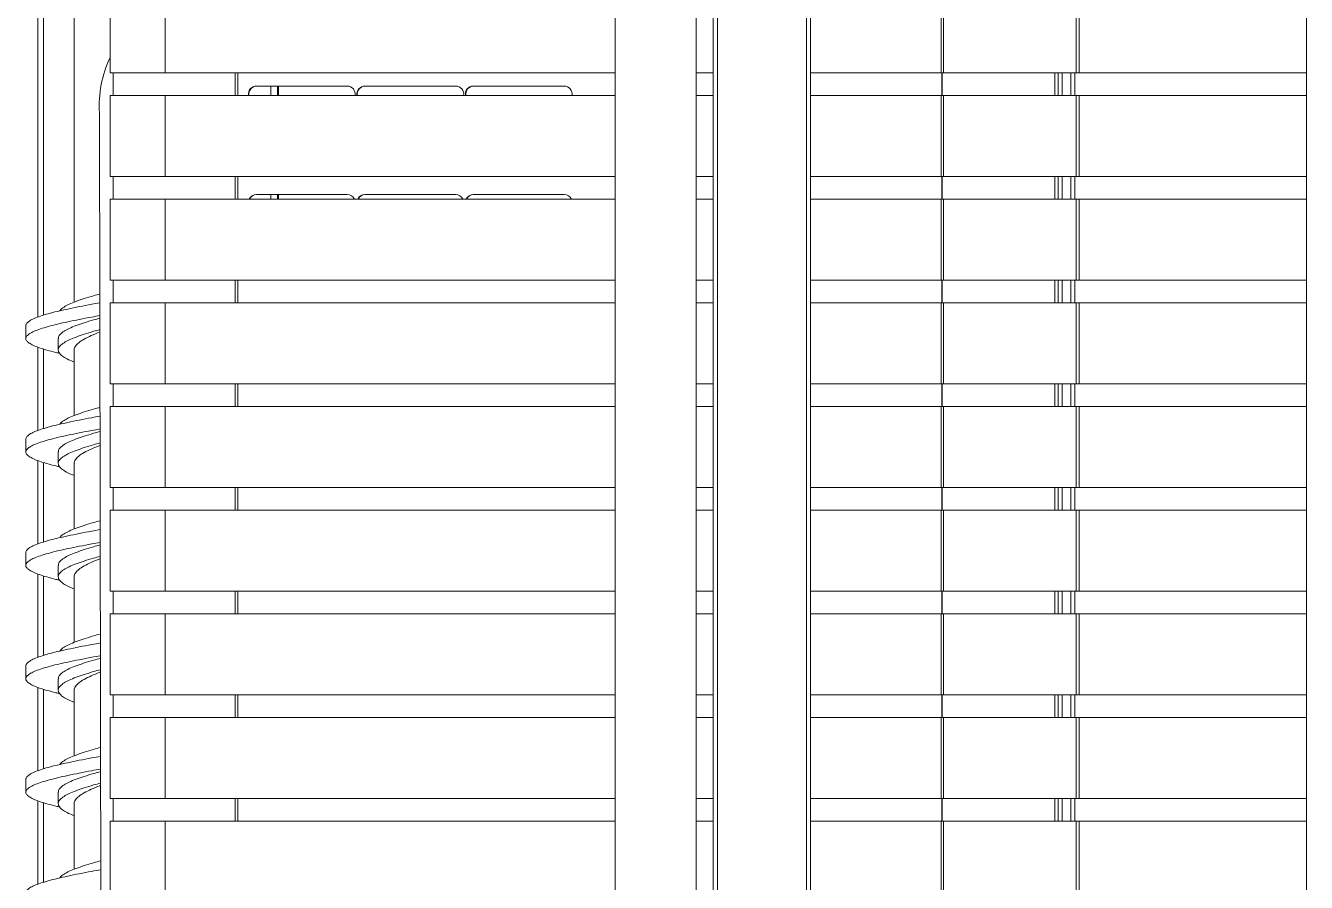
# Model space of a CAD drawing. Header units: millimetres. Extents: x 8553 to 64453, y 11523 to 72084.
# Drawn here: x 32471 to 33103, y 20516 to 20939 of the extents above; entities that cross this region are included whole.
import ezdxf

# ---------------------------------------------------------------- set-up
doc = ezdxf.new("R2010")
doc.units = ezdxf.units.MM
doc.layers.add('grey', color=254, linetype='Continuous')

msp = doc.modelspace()

# ---------------------------------------------------------------- linework, layer by layer
at = {"layer": 'grey', "linetype": 'Continuous', "lineweight": 15}
for p, q in [((32810.48, 22331.843), (32810.48, 19579.043)), ((32812.48, 19578.926), (32812.48, 22331.96)), ((32856.48, 22331.96), (32856.48, 19578.926)), ((32858.48, 19579.326), (32858.48, 22331.56)), ((32762.043, 19643.123), (32762.043, 22272.723)), ((33103.385, 19649.782), (33103.385, 22271.382)), ((32802.043, 22110.643), (32802.043, 19800.243)), ((32476.882, 21091.397), (32476.882, 20795)), ((32479.682, 21090.442), (32479.682, 20795.949)), ((32494.88, 20802.387), (32494.88, 21084.014)), ((32512.589, 20915.677), (32512.589, 20955.677)), ((32539.694, 20955.677), (32539.694, 20915.677)), ((32923.039, 20955.677), (32923.039, 20915.677)), ((32924.202, 20955.677), (32924.202, 20915.677)), ((32989.705, 20955.677), (32989.705, 20915.677)), ((32991.147, 20955.677), (32991.147, 20915.677)), ((32512.589, 20915.677), (32539.694, 20915.677)), ((32514.08, 20904.477), (32514.08, 20915.677)), ((32539.694, 20915.677), (32762.043, 20915.677)), ((32574.401, 20904.477), (32574.401, 20915.677)), ((32575.657, 20915.677), (32575.657, 20904.477)), ((32802.043, 20915.677), (32810.48, 20915.677)), ((32858.48, 20915.677), (32923.039, 20915.677)), ((32923.039, 20915.677), (32924.202, 20915.677)), ((32923.311, 20915.677), (32923.311, 20904.477)), ((32923.575, 20915.677), (32923.575, 20904.477)), ((32924.202, 20915.677), (32989.705, 20915.677)), ((32979.227, 20915.677), (32979.227, 20904.477)), ((32980.747, 20915.677), (32980.747, 20904.477)), ((32982.756, 20904.477), (32982.756, 20915.677)), ((32982.821, 20915.677), (32982.821, 20904.477)), ((32987.093, 20915.677), (32987.093, 20904.477)), ((32989.078, 20915.677), (32989.078, 20904.477)), ((32989.705, 20915.677), (32991.147, 20915.677)), ((32991.147, 20915.677), (33103.385, 20915.677)), ((32584.796, 20909.073), (32629.703, 20909.073)), ((32591.994, 20909.073), (32591.994, 20904.477)), ((32595.28, 20909.073), (32595.28, 20904.477)), ((32595.68, 20909.073), (32595.68, 20904.477)), ((32638.369, 20909.073), (32683.277, 20909.073)), ((32691.943, 20909.073), (32736.85, 20909.073)), ((32512.589, 20864.477), (32512.589, 20904.477)), ((32512.589, 20904.477), (32539.694, 20904.477)), ((32539.694, 20904.477), (32539.694, 20864.477)), ((32539.694, 20904.477), (32762.043, 20904.477)), ((32802.043, 20904.477), (32810.48, 20904.477)), ((32858.48, 20904.477), (32923.039, 20904.477)), ((32923.039, 20904.477), (32923.039, 20864.477)), ((32923.039, 20904.477), (32924.202, 20904.477)), ((32924.202, 20904.477), (32924.202, 20864.477)), ((32924.202, 20904.477), (32989.705, 20904.477)), ((32989.705, 20904.477), (32989.705, 20864.477)), ((32989.705, 20904.477), (32991.147, 20904.477)), ((32991.147, 20904.477), (32991.147, 20864.477)), ((32991.147, 20904.477), (33103.385, 20904.477)), ((32507.331, 20895.792), (32509.47, 19638.094)), ((32512.589, 20864.477), (32539.694, 20864.477)), ((32514.08, 20853.277), (32514.08, 20864.477)), ((32539.694, 20864.477), (32762.043, 20864.477)), ((32574.401, 20853.277), (32574.401, 20864.477)), ((32575.657, 20864.477), (32575.657, 20853.277)), ((32802.043, 20864.477), (32810.48, 20864.477)), ((32858.48, 20864.477), (32923.039, 20864.477)), ((32923.039, 20864.477), (32924.202, 20864.477)), ((32923.311, 20864.477), (32923.311, 20853.277)), ((32923.575, 20864.477), (32923.575, 20853.277)), ((32924.202, 20864.477), (32989.705, 20864.477)), ((32979.227, 20864.477), (32979.227, 20853.277)), ((32980.747, 20864.477), (32980.747, 20853.277)), ((32982.756, 20853.277), (32982.756, 20864.477)), ((32982.821, 20864.477), (32982.821, 20853.277)), ((32987.093, 20864.477), (32987.093, 20853.277)), ((32989.078, 20864.477), (32989.078, 20853.277)), ((32989.705, 20864.477), (32991.147, 20864.477)), ((32991.147, 20864.477), (33103.385, 20864.477)), ((32584.796, 20855.473), (32629.703, 20855.473)), ((32591.994, 20855.473), (32591.994, 20853.277)), ((32595.28, 20855.473), (32595.28, 20853.277)), ((32595.68, 20855.473), (32595.68, 20853.277)), ((32638.369, 20855.473), (32683.277, 20855.473)), ((32691.943, 20855.473), (32736.85, 20855.473)), ((32512.589, 20813.277), (32512.589, 20853.277)), ((32512.589, 20853.277), (32539.694, 20853.277)), ((32539.694, 20853.277), (32539.694, 20813.277)), ((32539.694, 20853.277), (32762.043, 20853.277)), ((32802.043, 20853.277), (32810.48, 20853.277)), ((32858.48, 20853.277), (32923.039, 20853.277)), ((32923.039, 20853.277), (32923.039, 20813.277)), ((32923.039, 20853.277), (32924.202, 20853.277)), ((32924.202, 20853.277), (32924.202, 20813.277)), ((32924.202, 20853.277), (32989.705, 20853.277)), ((32989.705, 20853.277), (32989.705, 20813.277)), ((32989.705, 20853.277), (32991.147, 20853.277)), ((32991.147, 20853.277), (32991.147, 20813.277)), ((32991.147, 20853.277), (33103.385, 20853.277)), ((32512.589, 20813.277), (32539.694, 20813.277)), ((32514.08, 20802.077), (32514.08, 20813.277)), ((32539.694, 20813.277), (32762.043, 20813.277)), ((32574.401, 20802.077), (32574.401, 20813.277)), ((32575.657, 20813.277), (32575.657, 20802.077)), ((32802.043, 20813.277), (32810.48, 20813.277)), ((32858.48, 20813.277), (32923.039, 20813.277)), ((32923.039, 20813.277), (32924.202, 20813.277)), ((32923.311, 20813.277), (32923.311, 20802.077)), ((32923.575, 20813.277), (32923.575, 20802.077)), ((32924.202, 20813.277), (32989.705, 20813.277)), ((32979.227, 20813.277), (32979.227, 20802.077)), ((32980.747, 20813.277), (32980.747, 20802.077)), ((32982.756, 20802.077), (32982.756, 20813.277)), ((32982.821, 20813.277), (32982.821, 20802.077)), ((32987.093, 20813.277), (32987.093, 20802.077)), ((32989.078, 20813.277), (32989.078, 20802.077)), ((32989.705, 20813.277), (32991.147, 20813.277)), ((32991.147, 20813.277), (33103.385, 20813.277)), ((32512.589, 20762.077), (32512.589, 20802.077)), ((32512.589, 20802.077), (32539.694, 20802.077)), ((32539.694, 20802.077), (32539.694, 20762.077)), ((32539.694, 20802.077), (32762.043, 20802.077)), ((32802.043, 20802.077), (32810.48, 20802.077)), ((32858.48, 20802.077), (32923.039, 20802.077)), ((32923.039, 20802.077), (32923.039, 20762.077)), ((32923.039, 20802.077), (32924.202, 20802.077)), ((32924.202, 20802.077), (32924.202, 20762.077)), ((32924.202, 20802.077), (32989.705, 20802.077)), ((32989.705, 20802.077), (32989.705, 20762.077)), ((32989.705, 20802.077), (32991.147, 20802.077)), ((32991.147, 20802.077), (32991.147, 20762.077)), ((32991.147, 20802.077), (33103.385, 20802.077)), ((32470.94, 20784.422), (32470.94, 20790.731)), ((32476.882, 20780.145), (32476.882, 20739)), ((32479.682, 20779.204), (32479.682, 20739.949)), ((32486.94, 20778.776), (32486.94, 20784.422)), ((32494.88, 20746.387), (32494.88, 20778.777)), ((32512.589, 20762.077), (32539.694, 20762.077)), ((32514.08, 20750.877), (32514.08, 20762.077)), ((32539.694, 20762.077), (32762.043, 20762.077)), ((32574.401, 20750.877), (32574.401, 20762.077)), ((32575.657, 20762.077), (32575.657, 20750.877)), ((32802.043, 20762.077), (32810.48, 20762.077)), ((32858.48, 20762.077), (32923.039, 20762.077)), ((32923.039, 20762.077), (32924.202, 20762.077)), ((32923.311, 20762.077), (32923.311, 20750.877)), ((32923.575, 20762.077), (32923.575, 20750.877)), ((32924.202, 20762.077), (32989.705, 20762.077)), ((32979.227, 20762.077), (32979.227, 20750.877)), ((32980.747, 20762.077), (32980.747, 20750.877)), ((32982.756, 20750.877), (32982.756, 20762.077)), ((32982.821, 20762.077), (32982.821, 20750.877)), ((32987.093, 20762.077), (32987.093, 20750.877)), ((32989.078, 20762.077), (32989.078, 20750.877)), ((32989.705, 20762.077), (32991.147, 20762.077)), ((32991.147, 20762.077), (33103.385, 20762.077)), ((32512.589, 20710.877), (32512.589, 20750.877)), ((32512.589, 20750.877), (32539.694, 20750.877)), ((32539.694, 20750.877), (32539.694, 20710.877)), ((32539.694, 20750.877), (32762.043, 20750.877)), ((32802.043, 20750.877), (32810.48, 20750.877)), ((32858.48, 20750.877), (32923.039, 20750.877)), ((32923.039, 20750.877), (32923.039, 20710.877)), ((32923.039, 20750.877), (32924.202, 20750.877)), ((32924.202, 20750.877), (32924.202, 20710.877)), ((32924.202, 20750.877), (32989.705, 20750.877)), ((32989.705, 20750.877), (32989.705, 20710.877)), ((32989.705, 20750.877), (32991.147, 20750.877)), ((32991.147, 20750.877), (32991.147, 20710.877)), ((32991.147, 20750.877), (33103.385, 20750.877)), ((32470.94, 20728.422), (32470.94, 20734.731)), ((32476.882, 20724.145), (32476.882, 20683)), ((32479.682, 20723.204), (32479.682, 20683.949)), ((32486.94, 20722.776), (32486.94, 20728.422)), ((32494.88, 20690.387), (32494.88, 20722.777)), ((32512.589, 20710.877), (32539.694, 20710.877)), ((32514.08, 20699.677), (32514.08, 20710.877)), ((32539.694, 20710.877), (32762.043, 20710.877)), ((32574.401, 20699.677), (32574.401, 20710.877)), ((32575.657, 20710.877), (32575.657, 20699.677)), ((32802.043, 20710.877), (32810.48, 20710.877)), ((32858.48, 20710.877), (32923.039, 20710.877)), ((32923.039, 20710.877), (32924.202, 20710.877)), ((32923.311, 20710.877), (32923.311, 20699.677)), ((32923.575, 20710.877), (32923.575, 20699.677)), ((32924.202, 20710.877), (32989.705, 20710.877)), ((32979.227, 20710.877), (32979.227, 20699.677)), ((32980.747, 20710.877), (32980.747, 20699.677)), ((32982.756, 20699.677), (32982.756, 20710.877)), ((32982.821, 20710.877), (32982.821, 20699.677)), ((32987.093, 20710.877), (32987.093, 20699.677)), ((32989.078, 20710.877), (32989.078, 20699.677)), ((32989.705, 20710.877), (32991.147, 20710.877)), ((32991.147, 20710.877), (33103.385, 20710.877)), ((32512.589, 20659.677), (32512.589, 20699.677)), ((32512.589, 20699.677), (32539.694, 20699.677)), ((32539.694, 20699.677), (32539.694, 20659.677)), ((32539.694, 20699.677), (32762.043, 20699.677)), ((32802.043, 20699.677), (32810.48, 20699.677)), ((32858.48, 20699.677), (32923.039, 20699.677)), ((32923.039, 20699.677), (32923.039, 20659.677)), ((32923.039, 20699.677), (32924.202, 20699.677)), ((32924.202, 20699.677), (32924.202, 20659.677)), ((32924.202, 20699.677), (32989.705, 20699.677)), ((32989.705, 20699.677), (32989.705, 20659.677)), ((32989.705, 20699.677), (32991.147, 20699.677)), ((32991.147, 20699.677), (32991.147, 20659.677)), ((32991.147, 20699.677), (33103.385, 20699.677)), ((32470.94, 20672.422), (32470.94, 20678.731)), ((32486.94, 20666.776), (32486.94, 20672.422)), ((32476.882, 20668.145), (32476.882, 20627)), ((32479.682, 20667.204), (32479.682, 20627.949)), ((32494.88, 20634.387), (32494.88, 20666.777)), ((32512.589, 20659.677), (32539.694, 20659.677)), ((32514.08, 20648.477), (32514.08, 20659.677)), ((32539.694, 20659.677), (32762.043, 20659.677)), ((32574.401, 20648.477), (32574.401, 20659.677)), ((32575.657, 20659.677), (32575.657, 20648.477)), ((32802.043, 20659.677), (32810.48, 20659.677)), ((32858.48, 20659.677), (32923.039, 20659.677)), ((32923.039, 20659.677), (32924.202, 20659.677)), ((32923.311, 20659.677), (32923.311, 20648.477)), ((32923.575, 20659.677), (32923.575, 20648.477)), ((32924.202, 20659.677), (32989.705, 20659.677)), ((32979.227, 20659.677), (32979.227, 20648.477)), ((32980.747, 20659.677), (32980.747, 20648.477)), ((32982.756, 20648.477), (32982.756, 20659.677)), ((32982.821, 20659.677), (32982.821, 20648.477)), ((32987.093, 20659.677), (32987.093, 20648.477)), ((32989.078, 20659.677), (32989.078, 20648.477)), ((32989.705, 20659.677), (32991.147, 20659.677)), ((32991.147, 20659.677), (33103.385, 20659.677)), ((32512.589, 20608.477), (32512.589, 20648.477)), ((32512.589, 20648.477), (32539.694, 20648.477)), ((32539.694, 20648.477), (32539.694, 20608.477)), ((32539.694, 20648.477), (32762.043, 20648.477)), ((32802.043, 20648.477), (32810.48, 20648.477)), ((32858.48, 20648.477), (32923.039, 20648.477)), ((32923.039, 20648.477), (32923.039, 20608.477)), ((32923.039, 20648.477), (32924.202, 20648.477)), ((32924.202, 20648.477), (32924.202, 20608.477)), ((32924.202, 20648.477), (32989.705, 20648.477)), ((32989.705, 20648.477), (32989.705, 20608.477)), ((32989.705, 20648.477), (32991.147, 20648.477)), ((32991.147, 20648.477), (32991.147, 20608.477)), ((32991.147, 20648.477), (33103.385, 20648.477)), ((32470.94, 20616.422), (32470.94, 20622.731)), ((32486.94, 20610.776), (32486.94, 20616.422)), ((32476.882, 20612.145), (32476.882, 20571)), ((32479.682, 20611.204), (32479.682, 20571.949)), ((32494.88, 20578.387), (32494.88, 20610.777)), ((32512.589, 20608.477), (32539.694, 20608.477)), ((32514.08, 20597.277), (32514.08, 20608.477)), ((32539.694, 20608.477), (32762.043, 20608.477)), ((32574.401, 20597.277), (32574.401, 20608.477)), ((32575.657, 20608.477), (32575.657, 20597.277)), ((32802.043, 20608.477), (32810.48, 20608.477)), ((32858.48, 20608.477), (32923.039, 20608.477)), ((32923.039, 20608.477), (32924.202, 20608.477)), ((32923.311, 20608.477), (32923.311, 20597.277)), ((32923.575, 20608.477), (32923.575, 20597.277)), ((32924.202, 20608.477), (32989.705, 20608.477)), ((32979.227, 20608.477), (32979.227, 20597.277)), ((32980.747, 20608.477), (32980.747, 20597.277)), ((32982.756, 20597.277), (32982.756, 20608.477)), ((32982.821, 20608.477), (32982.821, 20597.277)), ((32987.093, 20608.477), (32987.093, 20597.277)), ((32989.078, 20608.477), (32989.078, 20597.277)), ((32989.705, 20608.477), (32991.147, 20608.477)), ((32991.147, 20608.477), (33103.385, 20608.477)), ((32512.589, 20557.277), (32512.589, 20597.277)), ((32512.589, 20597.277), (32539.694, 20597.277)), ((32539.694, 20597.277), (32539.694, 20557.277)), ((32539.694, 20597.277), (32762.043, 20597.277)), ((32802.043, 20597.277), (32810.48, 20597.277)), ((32858.48, 20597.277), (32923.039, 20597.277)), ((32923.039, 20597.277), (32923.039, 20557.277)), ((32923.039, 20597.277), (32924.202, 20597.277)), ((32924.202, 20597.277), (32924.202, 20557.277)), ((32924.202, 20597.277), (32989.705, 20597.277)), ((32989.705, 20597.277), (32989.705, 20557.277)), ((32989.705, 20597.277), (32991.147, 20597.277)), ((32991.147, 20597.277), (32991.147, 20557.277)), ((32991.147, 20597.277), (33103.385, 20597.277)), ((32470.94, 20560.422), (32470.94, 20566.731)), ((32486.94, 20554.776), (32486.94, 20560.422)), ((32476.882, 20556.145), (32476.882, 20515)), ((32479.682, 20555.204), (32479.682, 20515.949)), ((32494.88, 20522.387), (32494.88, 20554.777)), ((32512.589, 20557.277), (32539.694, 20557.277)), ((32514.08, 20546.077), (32514.08, 20557.277)), ((32539.694, 20557.277), (32762.043, 20557.277)), ((32574.401, 20546.077), (32574.401, 20557.277)), ((32575.657, 20557.277), (32575.657, 20546.077)), ((32802.043, 20557.277), (32810.48, 20557.277)), ((32858.48, 20557.277), (32923.039, 20557.277)), ((32923.039, 20557.277), (32924.202, 20557.277)), ((32923.311, 20557.277), (32923.311, 20546.077)), ((32923.575, 20557.277), (32923.575, 20546.077)), ((32924.202, 20557.277), (32989.705, 20557.277)), ((32979.227, 20557.277), (32979.227, 20546.077)), ((32980.747, 20557.277), (32980.747, 20546.077)), ((32982.756, 20546.077), (32982.756, 20557.277)), ((32982.821, 20557.277), (32982.821, 20546.077)), ((32987.093, 20557.277), (32987.093, 20546.077)), ((32989.078, 20557.277), (32989.078, 20546.077)), ((32989.705, 20557.277), (32991.147, 20557.277)), ((32991.147, 20557.277), (33103.385, 20557.277)), ((32512.589, 20506.077), (32512.589, 20546.077)), ((32512.589, 20546.077), (32539.694, 20546.077)), ((32539.694, 20546.077), (32539.694, 20506.077)), ((32539.694, 20546.077), (32762.043, 20546.077)), ((32802.043, 20546.077), (32810.48, 20546.077)), ((32858.48, 20546.077), (32923.039, 20546.077)), ((32923.039, 20546.077), (32923.039, 20506.077)), ((32923.039, 20546.077), (32924.202, 20546.077)), ((32924.202, 20546.077), (32924.202, 20506.077)), ((32924.202, 20546.077), (32989.705, 20546.077)), ((32989.705, 20546.077), (32989.705, 20506.077)), ((32989.705, 20546.077), (32991.147, 20546.077)), ((32991.147, 20546.077), (32991.147, 20506.077)), ((32991.147, 20546.077), (33103.385, 20546.077))]:
    msp.add_line(p, q, dxfattribs=at)
for centre, radius, start, end in [((32561.827, 20899.449), 54.618, 154.354927, 183.838245), ((32584.832, 20905.094), 3.98, 90.522966, 188.915666), ((32585.052, 20905.084), 3.989, 90.684331, 188.754301), ((32629.655, 20905.084), 3.989, 351.245699, 89.315669), ((32638.406, 20905.094), 3.98, 90.522966, 188.915666), ((32638.625, 20905.084), 3.989, 90.684331, 188.754301), ((32683.229, 20905.084), 3.989, 351.245699, 89.315669), ((32691.979, 20905.094), 3.98, 90.522966, 188.915666), ((32692.199, 20905.084), 3.989, 90.684331, 188.754301), ((32736.802, 20905.084), 3.989, 351.245699, 89.315669), ((32584.81, 20851.538), 3.935, 90.200996, 153.780415), ((32585.018, 20851.538), 3.935, 90.200996, 153.780415), ((32629.689, 20851.538), 3.935, 26.219585, 89.799004), ((32638.383, 20851.538), 3.935, 90.200996, 153.780415), ((32638.592, 20851.538), 3.935, 90.200996, 153.780415), ((32683.263, 20851.538), 3.935, 26.219585, 89.799004), ((32691.957, 20851.538), 3.935, 90.200996, 153.780415), ((32692.165, 20851.538), 3.935, 90.200996, 153.780415), ((32736.836, 20851.538), 3.935, 26.219585, 89.799004)]:
    msp.add_arc(centre, radius, start, end, dxfattribs=at)
for points, knots in [([(32507.483, 20806.418), (32506.445, 20806.134), (32503.7, 20805.384), (32499.729, 20804.166), (32495.675, 20802.765), (32492.292, 20801.366), (32489.717, 20799.967), (32488.171, 20798.873), (32487.794, 20798.246), (32487.698, 20798.086)], [0, 0, 0, 0, 0.1022044, 0.2702876, 0.4383709, 0.6063685, 0.7743661, 0.9424493, 1, 1, 1, 1]), ([(32507.491, 20802.043), (32506.145, 20801.802), (32502.632, 20801.172), (32497.297, 20800.154), (32491.586, 20798.985), (32486.42, 20797.821), (32481.876, 20796.653), (32478.033, 20795.486), (32474.963, 20794.321), (32472.689, 20793.152), (32471.368, 20791.987), (32470.816, 20791.18), (32470.962, 20790.761), (32470.972, 20790.731)], [0, 0, 0, 0, 0.06396769, 0.16706473, 0.27024389, 0.37331851, 0.47646035, 0.57960219, 0.68267681, 0.78585597, 0.88895301, 0.99205005, 1, 1, 1, 1]), ([(32507.501, 20795.737), (32506.152, 20795.495), (32502.635, 20794.864), (32497.297, 20793.846), (32491.586, 20792.677), (32486.42, 20791.512), (32481.876, 20790.345), (32478.034, 20789.177), (32474.959, 20788.013), (32472.705, 20786.844), (32471.308, 20785.678), (32470.794, 20784.513), (32471.172, 20783.343), (32472.433, 20782.179), (32474.561, 20781.011), (32477.504, 20779.844), (32481.264, 20778.68), (32484.683, 20777.755), (32487.031, 20777.222), (32487.667, 20777.078)], [0, 0, 0, 0, 0.0388886, 0.1013981, 0.1639574, 0.2264533, 0.28899, 0.3515266, 0.4140225, 0.4765818, 0.5390914, 0.6016009, 0.6641602, 0.7266561, 0.7891927, 0.8517294, 0.9142253, 0.9767846, 1, 1, 1, 1]), ([(32507.503, 20794.469), (32506.458, 20794.184), (32503.706, 20793.431), (32499.73, 20792.211), (32495.672, 20790.81), (32492.304, 20789.411), (32489.673, 20788.012), (32487.902, 20786.611), (32486.992, 20785.414), (32487.034, 20784.684), (32487.049, 20784.421)], [0, 0, 0, 0, 0.0853092, 0.22468487, 0.36406054, 0.50336523, 0.64266991, 0.78204559, 0.92142126, 1, 1, 1, 1]), ([(32507.513, 20788.826), (32506.465, 20788.54), (32503.709, 20787.787), (32499.73, 20786.566), (32495.672, 20785.165), (32492.302, 20783.766), (32489.68, 20782.367), (32487.876, 20780.966), (32486.933, 20779.565), (32486.878, 20778.166), (32487.703, 20776.767), (32489.414, 20775.366), (32491.77, 20774.027), (32493.894, 20773.157), (32494.88, 20772.753)], [0, 0, 0, 0, 0.0534948, 0.1406227, 0.2277505, 0.314834, 0.4019175, 0.4890453, 0.5761732, 0.6632566, 0.7503401, 0.8374679, 0.9245958, 1, 1, 1, 1]), ([(32494.906, 20778.777), (32494.897, 20778.807), (32494.72, 20779.42), (32495.374, 20780.617), (32496.932, 20782.367), (32499.621, 20784.116), (32503.1, 20785.854), (32506.022, 20787.008), (32507.467, 20787.578)], [0, 0, 0, 0, 0.0101758, 0.2090068, 0.407831, 0.6066499, 0.8054647, 1, 1, 1, 1]), ([(32507.578, 20750.444), (32506.508, 20750.152), (32503.73, 20749.393), (32499.729, 20748.166), (32495.675, 20746.765), (32492.292, 20745.366), (32489.717, 20743.967), (32488.171, 20742.873), (32487.794, 20742.246), (32487.698, 20742.086)], [0, 0, 0, 0, 0.105039, 0.2725916, 0.4401441, 0.6076113, 0.7750785, 0.942631, 1, 1, 1, 1]), ([(32507.586, 20746.06), (32506.208, 20745.814), (32502.663, 20745.178), (32497.297, 20744.154), (32491.586, 20742.985), (32486.42, 20741.821), (32481.876, 20740.653), (32478.033, 20739.486), (32474.963, 20738.321), (32472.689, 20737.152), (32471.368, 20735.987), (32470.816, 20735.18), (32470.962, 20734.761), (32470.972, 20734.731)], [0, 0, 0, 0, 0.0653893, 0.1683297, 0.2713522, 0.3742703, 0.4772555, 0.5802407, 0.6831587, 0.7861812, 0.8891217, 0.9920621, 1, 1, 1, 1]), ([(32507.597, 20739.754), (32506.216, 20739.506), (32502.666, 20738.87), (32497.297, 20737.846), (32491.586, 20736.677), (32486.42, 20735.512), (32481.876, 20734.345), (32478.034, 20733.177), (32474.959, 20732.013), (32472.705, 20730.844), (32471.308, 20729.678), (32470.794, 20728.513), (32471.172, 20727.343), (32472.433, 20726.179), (32474.561, 20725.011), (32477.504, 20723.844), (32481.264, 20722.68), (32484.683, 20721.755), (32487.031, 20721.222), (32487.667, 20721.078)], [0, 0, 0, 0, 0.0397741, 0.102226, 0.1647277, 0.227166, 0.2896451, 0.3521241, 0.4145625, 0.4770641, 0.539516, 0.6019679, 0.6644696, 0.7269079, 0.789387, 0.851866, 0.9143043, 0.976806, 1, 1, 1, 1]), ([(32507.599, 20738.495), (32506.521, 20738.201), (32503.736, 20737.44), (32499.73, 20736.211), (32495.672, 20734.81), (32492.304, 20733.411), (32489.673, 20732.012), (32487.902, 20730.611), (32486.992, 20729.414), (32487.034, 20728.684), (32487.049, 20728.421)], [0, 0, 0, 0, 0.0877052, 0.22671578, 0.36572637, 0.50466615, 0.64360593, 0.78261651, 0.9216271, 1, 1, 1, 1]), ([(32507.608, 20732.852), (32506.528, 20732.557), (32503.739, 20731.795), (32499.73, 20730.566), (32495.673, 20729.165), (32492.302, 20727.766), (32489.68, 20726.367), (32487.876, 20724.966), (32486.933, 20723.565), (32486.878, 20722.166), (32487.703, 20720.767), (32489.414, 20719.366), (32491.77, 20718.027), (32493.894, 20717.157), (32494.88, 20716.753)], [0, 0, 0, 0, 0.0550463, 0.1420313, 0.2290163, 0.3159571, 0.4028978, 0.4898828, 0.5768679, 0.6638086, 0.7507493, 0.8377344, 0.9247194, 1, 1, 1, 1]), ([(32494.906, 20722.777), (32494.897, 20722.807), (32494.72, 20723.42), (32495.373, 20724.617), (32496.937, 20726.367), (32499.602, 20728.116), (32503.193, 20729.866), (32505.953, 20731.039), (32507.593, 20731.628), (32507.61, 20731.634)], [0, 0, 0, 0, 0.0101113, 0.207681, 0.4052441, 0.6028019, 0.8003556, 0.9979067, 1, 1, 1, 1]), ([(32507.674, 20694.47), (32506.571, 20694.169), (32503.76, 20693.401), (32499.729, 20692.166), (32495.675, 20690.765), (32492.292, 20689.366), (32489.717, 20687.967), (32488.171, 20686.873), (32487.794, 20686.246), (32487.698, 20686.086)], [0, 0, 0, 0, 0.1078558, 0.274881, 0.4419062, 0.6088463, 0.7757864, 0.9428116, 1, 1, 1, 1]), ([(32507.681, 20690.078), (32506.272, 20689.825), (32502.693, 20689.184), (32497.297, 20688.154), (32491.586, 20686.985), (32486.42, 20685.821), (32481.876, 20684.653), (32478.033, 20683.486), (32474.963, 20682.321), (32472.689, 20681.152), (32471.368, 20679.987), (32470.816, 20679.18), (32470.962, 20678.761), (32470.972, 20678.731)], [0, 0, 0, 0, 0.0668065, 0.1695909, 0.2724571, 0.3752191, 0.4780481, 0.5808772, 0.6836392, 0.7865054, 0.8892898, 0.9920742, 1, 1, 1, 1]), ([(32507.692, 20683.771), (32506.279, 20683.518), (32502.697, 20682.876), (32497.297, 20681.846), (32491.586, 20680.677), (32486.42, 20679.512), (32481.876, 20678.345), (32478.034, 20677.177), (32474.959, 20676.013), (32472.705, 20674.844), (32471.308, 20673.678), (32470.794, 20672.513), (32471.172, 20671.343), (32472.433, 20670.179), (32474.561, 20669.011), (32477.504, 20667.844), (32481.264, 20666.68), (32484.683, 20665.755), (32487.031, 20665.222), (32487.667, 20665.078)], [0, 0, 0, 0, 0.040658, 0.1030525, 0.1654966, 0.2278774, 0.290299, 0.3527205, 0.4151014, 0.4775455, 0.5399399, 0.6023343, 0.6647784, 0.7271593, 0.7895808, 0.8520024, 0.9143832, 0.9768273, 1, 1, 1, 1]), ([(32507.694, 20682.522), (32506.584, 20682.219), (32503.766, 20681.449), (32499.729, 20680.211), (32495.672, 20678.81), (32492.304, 20677.411), (32489.673, 20676.012), (32487.902, 20674.611), (32486.992, 20673.414), (32487.034, 20672.684), (32487.049, 20672.421)], [0, 0, 0, 0, 0.0900887, 0.2287361, 0.3673835, 0.5059603, 0.6445371, 0.7831845, 0.9218319, 1, 1, 1, 1]), ([(32507.703, 20676.879), (32506.59, 20676.575), (32503.769, 20675.804), (32499.729, 20674.566), (32495.673, 20673.165), (32492.302, 20671.766), (32489.68, 20670.367), (32487.876, 20668.966), (32486.933, 20667.565), (32486.878, 20666.166), (32487.703, 20664.767), (32489.414, 20663.366), (32491.77, 20662.027), (32493.894, 20661.157), (32494.88, 20660.753)], [0, 0, 0, 0, 0.0565926, 0.1434353, 0.230278, 0.3170764, 0.4038749, 0.4907176, 0.5775603, 0.6643587, 0.7511572, 0.8379999, 0.9248426, 1, 1, 1, 1]), ([(32494.906, 20666.777), (32494.897, 20666.807), (32494.72, 20667.42), (32495.373, 20668.617), (32496.937, 20670.367), (32499.603, 20672.116), (32503.192, 20673.866), (32505.983, 20675.05), (32507.657, 20675.651), (32507.706, 20675.669)], [0, 0, 0, 0, 0.01007235, 0.20688166, 0.40368432, 0.60048166, 0.79727501, 0.9940657, 1, 1, 1, 1]), ([(32507.776, 20634.095), (32506.335, 20633.836), (32502.724, 20633.189), (32497.296, 20632.154), (32491.586, 20630.985), (32486.42, 20629.821), (32481.876, 20628.653), (32478.033, 20627.486), (32474.963, 20626.321), (32472.689, 20625.152), (32471.368, 20623.987), (32470.816, 20623.18), (32470.962, 20622.761), (32470.972, 20622.731)], [0, 0, 0, 0, 0.0682195, 0.1708482, 0.2735587, 0.3761651, 0.4788384, 0.5815118, 0.6841182, 0.7868287, 0.8894574, 0.9920862, 1, 1, 1, 1]), ([(32507.769, 20638.497), (32506.633, 20638.187), (32503.789, 20637.41), (32499.728, 20636.166), (32495.675, 20634.765), (32492.292, 20633.366), (32489.717, 20631.967), (32488.171, 20630.873), (32487.794, 20630.246), (32487.698, 20630.086)], [0, 0, 0, 0, 0.1106549, 0.277156, 0.4436572, 0.6100735, 0.7764899, 0.942991, 1, 1, 1, 1]), ([(32507.787, 20627.788), (32506.342, 20627.529), (32502.728, 20626.882), (32497.296, 20625.846), (32491.586, 20624.677), (32486.42, 20623.512), (32481.876, 20622.345), (32478.034, 20621.177), (32474.959, 20620.013), (32472.705, 20618.844), (32471.308, 20617.678), (32470.794, 20616.513), (32471.172, 20615.343), (32472.433, 20614.179), (32474.561, 20613.011), (32477.504, 20611.844), (32481.264, 20610.68), (32484.683, 20609.755), (32487.031, 20609.222), (32487.667, 20609.078)], [0, 0, 0, 0, 0.0415403, 0.1038774, 0.1662641, 0.2285875, 0.2909517, 0.3533158, 0.4156393, 0.478026, 0.540363, 0.6027001, 0.6650867, 0.7274102, 0.7897744, 0.8521385, 0.914462, 0.9768487, 1, 1, 1, 1]), ([(32507.789, 20626.548), (32506.647, 20626.236), (32503.796, 20625.458), (32499.729, 20624.211), (32495.672, 20622.81), (32492.304, 20621.411), (32489.673, 20620.012), (32487.902, 20618.611), (32486.992, 20617.414), (32487.034, 20616.684), (32487.049, 20616.421)], [0, 0, 0, 0, 0.0924597, 0.2307459, 0.369032, 0.5072476, 0.6454633, 0.7837494, 0.9220355, 1, 1, 1, 1]), ([(32507.799, 20620.905), (32506.653, 20620.592), (32503.799, 20619.813), (32499.729, 20618.566), (32495.673, 20617.165), (32492.302, 20615.766), (32489.68, 20614.367), (32487.876, 20612.966), (32486.933, 20611.565), (32486.878, 20610.166), (32487.703, 20608.767), (32489.414, 20607.366), (32491.77, 20606.027), (32493.894, 20605.157), (32494.88, 20604.753)], [0, 0, 0, 0, 0.0581339, 0.1448347, 0.2315355, 0.3181922, 0.4048488, 0.4915496, 0.5782504, 0.6649071, 0.7515637, 0.8382646, 0.9249654, 1, 1, 1, 1]), ([(32494.906, 20610.777), (32494.897, 20610.807), (32494.72, 20611.42), (32495.373, 20612.617), (32496.937, 20614.367), (32499.603, 20616.116), (32503.191, 20617.866), (32506.013, 20619.062), (32507.72, 20619.674), (32507.801, 20619.703)], [0, 0, 0, 0, 0.0100337, 0.2060884, 0.4021365, 0.5981792, 0.794218, 0.9902542, 1, 1, 1, 1]), ([(32507.871, 20578.112), (32506.398, 20577.848), (32502.755, 20577.195), (32497.296, 20576.154), (32491.586, 20574.985), (32486.42, 20573.821), (32481.876, 20572.653), (32478.033, 20571.486), (32474.963, 20570.321), (32472.689, 20569.152), (32471.368, 20567.987), (32470.816, 20567.18), (32470.962, 20566.761), (32470.972, 20566.731)], [0, 0, 0, 0, 0.0696282, 0.1721017, 0.2746569, 0.3771082, 0.4796263, 0.5821445, 0.6845958, 0.787151, 0.8896245, 0.9920981, 1, 1, 1, 1]), ([(32507.864, 20582.523), (32506.696, 20582.204), (32503.819, 20581.419), (32499.728, 20580.166), (32495.676, 20578.765), (32492.292, 20577.366), (32489.717, 20575.967), (32488.171, 20574.873), (32487.794, 20574.246), (32487.698, 20574.086)], [0, 0, 0, 0, 0.1134365, 0.2794169, 0.4453972, 0.6112931, 0.7771889, 0.9431693, 1, 1, 1, 1]), ([(32507.882, 20571.805), (32506.405, 20571.541), (32502.758, 20570.887), (32497.296, 20569.846), (32491.586, 20568.677), (32486.42, 20567.512), (32481.876, 20566.345), (32478.034, 20565.177), (32474.959, 20564.013), (32472.705, 20562.844), (32471.308, 20561.678), (32470.794, 20560.513), (32471.172, 20559.343), (32472.433, 20558.179), (32474.561, 20557.011), (32477.504, 20555.844), (32481.264, 20554.68), (32484.683, 20553.755), (32487.031, 20553.222), (32487.667, 20553.078)], [0, 0, 0, 0, 0.042421, 0.1047008, 0.1670301, 0.2292963, 0.2916032, 0.35391, 0.4161762, 0.4785056, 0.5407853, 0.6030651, 0.6653945, 0.7276607, 0.7899675, 0.8522743, 0.9145406, 0.9768699, 1, 1, 1, 1]), ([(32507.884, 20570.575), (32506.709, 20570.254), (32503.826, 20569.467), (32499.729, 20568.211), (32495.672, 20566.81), (32492.304, 20565.411), (32489.673, 20564.012), (32487.902, 20562.611), (32486.992, 20561.414), (32487.034, 20560.684), (32487.049, 20560.421)], [0, 0, 0, 0, 0.0948185, 0.2327452, 0.3706719, 0.5085283, 0.6463848, 0.7843115, 0.9222382, 1, 1, 1, 1]), ([(32507.894, 20564.932), (32506.716, 20564.61), (32503.829, 20563.822), (32499.728, 20562.566), (32495.673, 20561.165), (32492.302, 20559.766), (32489.68, 20558.367), (32487.876, 20556.966), (32486.933, 20555.565), (32486.878, 20554.166), (32487.703, 20552.767), (32489.414, 20551.366), (32491.77, 20550.027), (32493.894, 20549.157), (32494.88, 20548.753)], [0, 0, 0, 0, 0.0596702, 0.1462296, 0.232789, 0.3193043, 0.4058196, 0.492379, 0.5789384, 0.6654537, 0.751969, 0.8385284, 0.9250878, 1, 1, 1, 1]), ([(32494.906, 20554.777), (32494.897, 20554.807), (32494.72, 20555.42), (32495.373, 20556.617), (32496.937, 20558.367), (32499.603, 20560.116), (32503.189, 20561.866), (32506.043, 20563.073), (32507.783, 20563.697), (32507.896, 20563.737)], [0, 0, 0, 0, 0.0099954, 0.2053012, 0.4006005, 0.5958944, 0.7911844, 0.9864717, 1, 1, 1, 1]), ([(32507.959, 20526.55), (32506.759, 20526.222), (32503.849, 20525.428), (32499.727, 20524.166), (32495.676, 20522.765), (32492.292, 20521.366), (32489.717, 20519.967), (32488.171, 20518.873), (32487.794, 20518.246), (32487.698, 20518.086)], [0, 0, 0, 0, 0.1162007, 0.2816636, 0.4471265, 0.612505, 0.7778836, 0.9433465, 1, 1, 1, 1]), ([(32507.967, 20522.129), (32506.461, 20521.859), (32502.786, 20521.201), (32497.296, 20520.154), (32491.586, 20518.985), (32486.42, 20517.821), (32481.876, 20516.653), (32478.033, 20515.486), (32474.963, 20514.321), (32472.689, 20513.152), (32471.368, 20511.987), (32470.816, 20511.18), (32470.962, 20510.761), (32470.972, 20510.731)], [0, 0, 0, 0, 0.0710326, 0.1733515, 0.2757519, 0.3780485, 0.4804119, 0.5827752, 0.6850719, 0.7874723, 0.8897912, 0.9921101, 1, 1, 1, 1])]:
    msp.add_open_spline(points, degree=3, knots=knots, dxfattribs=at)

doc.saveas('drawing.dxf')
